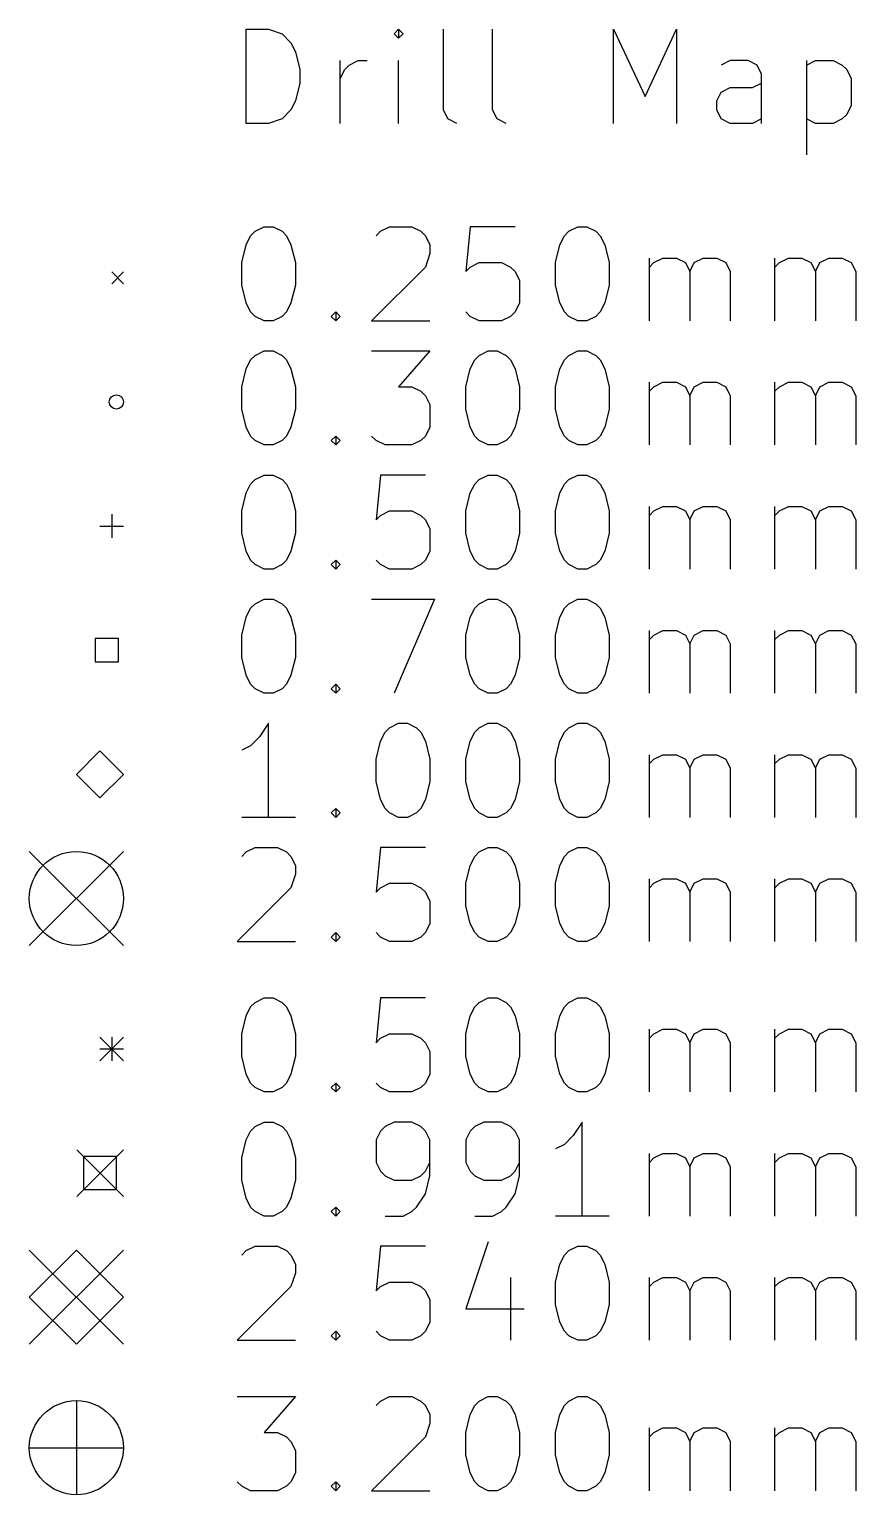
# Model space of a CAD drawing. Extents: x 101.4 to 193.5, y -168 to -75.
# Drawn here: x 101.45 to 119.01, y -167.33 to -136.16 of the extents above; entities that cross this region are included whole.
import ezdxf

# ---------------------------------------------------------------- set-up
doc = ezdxf.new("R2010")
doc.units = 0
doc.layers.add('BLACK', color=7, linetype='CONTINUOUS')

msp = doc.modelspace()

# ---------------------------------------------------------------- linework, layer by layer
at = {"layer": 'BLACK', "linetype": 'CONTINUOUS'}
for p, q in [((106.057768, -138.164838), (106.057768, -136.164838)), ((106.057768, -136.164838), (106.533958, -136.164838)), ((106.533958, -136.164838), (106.819673, -136.260076)), ((109.295863, -136.164838), (109.200625, -136.260076)), ((109.391101, -136.260076), (109.295863, -136.164838)), ((109.295863, -136.164838), (109.295863, -136.355314)), ((110.248244, -137.879123), (110.248244, -136.164838)), ((111.295863, -137.879123), (111.295863, -136.164838)), ((113.867292, -138.164838), (113.867292, -136.164838)), ((113.867292, -136.164838), (114.533959, -137.593409)), ((114.533959, -137.593409), (115.200625, -136.164838)), ((115.200625, -136.164838), (115.200625, -138.164838)), ((106.819673, -136.260076), (107.010149, -136.450552)), ((107.010149, -136.450552), (107.105387, -136.641028)), ((109.200625, -136.260076), (109.295863, -136.355314)), ((109.295863, -136.355314), (109.391101, -136.260076)), ((107.105387, -136.641028), (107.200625, -137.02198)), ((107.200625, -137.02198), (107.200625, -137.307695)), ((108.057768, -138.164838), (108.057768, -136.831504)), ((108.057768, -137.212457), (108.153006, -137.02198)), ((108.153006, -137.02198), (108.248244, -136.926742)), ((108.248244, -136.926742), (108.43872, -136.831504)), ((108.43872, -136.831504), (108.629197, -136.831504)), ((109.295863, -138.164838), (109.295863, -136.831504)), ((116.343482, -136.831504), (116.153006, -136.926742)), ((116.724435, -136.831504), (116.343482, -136.831504)), ((116.914911, -136.926742), (116.724435, -136.831504)), ((117.010149, -137.117219), (116.914911, -136.926742)), ((117.010149, -138.164838), (117.010149, -137.117219)), ((117.96253, -136.831504), (117.96253, -138.831504)), ((117.96253, -136.926742), (118.153006, -136.831504)), ((118.153006, -136.831504), (118.533959, -136.831504)), ((118.533959, -136.831504), (118.724435, -136.926742)), ((118.724435, -136.926742), (118.819673, -137.02198)), ((118.819673, -137.02198), (118.914911, -137.212457)), ((107.200625, -137.307695), (107.105387, -137.688647)), ((116.153006, -137.498171), (116.343482, -137.402933)), ((116.343482, -137.402933), (116.819673, -137.402933)), ((116.819673, -137.402933), (117.010149, -137.307695)), ((118.914911, -137.212457), (118.914911, -137.783885)), ((107.105387, -137.688647), (107.010149, -137.879123)), ((116.057768, -137.688647), (116.153006, -137.498171)), ((116.057768, -137.879123), (116.057768, -137.688647)), ((107.010149, -137.879123), (106.819673, -138.0696)), ((110.343482, -138.0696), (110.248244, -137.879123)), ((111.391101, -138.0696), (111.295863, -137.879123)), ((116.153006, -138.0696), (116.057768, -137.879123)), ((118.819673, -137.974361), (118.724435, -138.0696)), ((118.914911, -137.783885), (118.819673, -137.974361)), ((106.533958, -138.164838), (106.057768, -138.164838)), ((106.819673, -138.0696), (106.533958, -138.164838)), ((110.533958, -138.164838), (110.343482, -138.0696)), ((111.581577, -138.164838), (111.391101, -138.0696)), ((116.343482, -138.164838), (116.153006, -138.0696)), ((116.819673, -138.164838), (116.343482, -138.164838)), ((117.010149, -138.0696), (116.819673, -138.164838)), ((118.153006, -138.164838), (117.96253, -138.0696)), ((118.533959, -138.164838), (118.153006, -138.164838)), ((118.724435, -138.0696), (118.533959, -138.164838)), ((106.153006, -140.555314), (106.248244, -140.460076)), ((106.248244, -140.460076), (106.43872, -140.364838)), ((106.43872, -140.364838), (106.629197, -140.364838)), ((106.629197, -140.364838), (106.819673, -140.460076)), ((106.819673, -140.460076), (106.914911, -140.555314)), ((108.819673, -140.555314), (108.914911, -140.460076)), ((108.914911, -140.460076), (109.105387, -140.364838)), ((109.105387, -140.364838), (109.581578, -140.364838)), ((109.581578, -140.364838), (109.772054, -140.460076)), ((109.772054, -140.460076), (109.867292, -140.555314)), ((110.819673, -140.364838), (110.724435, -141.317219)), ((111.772054, -140.364838), (110.819673, -140.364838)), ((112.819673, -140.555314), (112.914911, -140.460076)), ((112.914911, -140.460076), (113.105387, -140.364838)), ((113.105387, -140.364838), (113.295864, -140.364838)), ((113.295864, -140.364838), (113.48634, -140.460076)), ((113.48634, -140.460076), (113.581578, -140.555314)), ((105.96253, -141.126742), (106.057768, -140.74579)), ((106.057768, -140.74579), (106.153006, -140.555314)), ((106.914911, -140.555314), (107.010149, -140.74579)), ((107.010149, -140.74579), (107.105387, -141.126742)), ((109.867292, -140.555314), (109.96253, -140.74579)), ((109.96253, -140.74579), (109.96253, -140.936266)), ((112.629197, -141.126742), (112.724435, -140.74579)), ((112.724435, -140.74579), (112.819673, -140.555314)), ((113.581578, -140.555314), (113.676816, -140.74579)), ((113.676816, -140.74579), (113.772054, -141.126742)), ((105.96253, -141.602933), (105.96253, -141.126742)), ((107.105387, -141.126742), (107.105387, -141.602933)), ((109.96253, -140.936266), (109.867292, -141.22198)), ((110.819673, -141.22198), (111.010149, -141.126742)), ((111.010149, -141.126742), (111.48634, -141.126742)), ((111.48634, -141.126742), (111.676816, -141.22198)), ((112.629197, -141.602933), (112.629197, -141.126742)), ((113.772054, -141.126742), (113.772054, -141.602933)), ((114.629197, -142.364838), (114.629197, -141.031504)), ((114.629197, -141.22198), (114.724435, -141.126742)), ((114.724435, -141.126742), (114.914911, -141.031504)), ((114.914911, -141.031504), (115.200626, -141.031504)), ((115.200626, -141.031504), (115.391102, -141.126742)), ((115.391102, -141.126742), (115.48634, -141.317219)), ((115.48634, -141.317219), (115.581578, -141.126742)), ((115.581578, -141.126742), (115.772054, -141.031504)), ((115.772054, -141.031504), (116.057768, -141.031504)), ((116.057768, -141.031504), (116.248245, -141.126742)), ((116.248245, -141.126742), (116.343483, -141.317219)), ((117.295864, -142.364838), (117.295864, -141.031504)), ((117.295864, -141.22198), (117.391102, -141.126742)), ((117.391102, -141.126742), (117.581578, -141.031504)), ((117.581578, -141.031504), (117.867293, -141.031504)), ((117.867293, -141.031504), (118.057769, -141.126742)), ((118.057769, -141.126742), (118.153007, -141.317219)), ((118.153007, -141.317219), (118.248245, -141.126742)), ((118.248245, -141.126742), (118.438721, -141.031504)), ((118.438721, -141.031504), (118.724435, -141.031504)), ((118.724435, -141.031504), (118.914912, -141.126742)), ((118.914912, -141.126742), (119.01015, -141.317219)), ((103.2, -141.325), (103.45, -141.575)), ((103.45, -141.325), (103.2, -141.575)), ((109.867292, -141.22198), (108.724435, -142.364838)), ((110.724435, -141.317219), (110.819673, -141.22198)), ((111.676816, -141.22198), (111.772054, -141.317219)), ((111.772054, -141.317219), (111.867292, -141.507695)), ((115.48634, -141.317219), (115.48634, -142.364838)), ((116.343483, -141.317219), (116.343483, -142.364838)), ((118.153007, -141.317219), (118.153007, -142.364838)), ((119.01015, -141.317219), (119.01015, -142.364838)), ((106.057768, -141.983885), (105.96253, -141.602933)), ((107.105387, -141.602933), (107.010149, -141.983885)), ((111.867292, -141.507695), (111.867292, -141.983885)), ((112.724435, -141.983885), (112.629197, -141.602933)), ((113.772054, -141.602933), (113.676816, -141.983885)), ((106.153006, -142.174361), (106.057768, -141.983885)), ((107.010149, -141.983885), (106.914911, -142.174361)), ((111.867292, -141.983885), (111.772054, -142.174361)), ((112.819673, -142.174361), (112.724435, -141.983885)), ((113.676816, -141.983885), (113.581578, -142.174361)), ((106.248244, -142.2696), (106.153006, -142.174361)), ((106.43872, -142.364838), (106.248244, -142.2696)), ((106.629197, -142.364838), (106.43872, -142.364838)), ((106.819673, -142.2696), (106.629197, -142.364838)), ((106.914911, -142.174361), (106.819673, -142.2696)), ((107.867292, -142.2696), (107.96253, -142.174361)), ((107.96253, -142.364838), (107.867292, -142.2696)), ((107.96253, -142.174361), (108.057768, -142.2696)), ((107.96253, -142.174361), (107.96253, -142.364838)), ((108.057768, -142.2696), (107.96253, -142.364838)), ((108.724435, -142.364838), (109.96253, -142.364838)), ((110.819673, -142.2696), (110.724435, -142.174361)), ((111.010149, -142.364838), (110.819673, -142.2696)), ((111.48634, -142.364838), (111.010149, -142.364838)), ((111.676816, -142.2696), (111.48634, -142.364838)), ((111.772054, -142.174361), (111.676816, -142.2696)), ((112.914911, -142.2696), (112.819673, -142.174361)), ((113.105387, -142.364838), (112.914911, -142.2696)), ((113.295864, -142.364838), (113.105387, -142.364838)), ((113.48634, -142.2696), (113.295864, -142.364838)), ((113.581578, -142.174361), (113.48634, -142.2696)), ((106.248244, -143.100076), (106.43872, -143.004838)), ((106.43872, -143.004838), (106.629197, -143.004838)), ((106.629197, -143.004838), (106.819673, -143.100076)), ((108.724435, -143.004838), (109.96253, -143.004838)), ((109.96253, -143.004838), (109.295863, -143.766742)), ((111.010149, -143.100076), (111.200625, -143.004838)), ((111.200625, -143.004838), (111.391102, -143.004838)), ((111.391102, -143.004838), (111.581578, -143.100076)), ((112.914911, -143.100076), (113.105387, -143.004838)), ((113.105387, -143.004838), (113.295864, -143.004838)), ((113.295864, -143.004838), (113.48634, -143.100076)), ((106.057768, -143.38579), (106.153006, -143.195314)), ((106.153006, -143.195314), (106.248244, -143.100076)), ((106.819673, -143.100076), (106.914911, -143.195314)), ((106.914911, -143.195314), (107.010149, -143.38579)), ((110.819673, -143.38579), (110.914911, -143.195314)), ((110.914911, -143.195314), (111.010149, -143.100076)), ((111.581578, -143.100076), (111.676816, -143.195314)), ((111.676816, -143.195314), (111.772054, -143.38579)), ((112.724435, -143.38579), (112.819673, -143.195314)), ((112.819673, -143.195314), (112.914911, -143.100076)), ((113.48634, -143.100076), (113.581578, -143.195314)), ((113.581578, -143.195314), (113.676816, -143.38579)), ((105.96253, -143.766742), (106.057768, -143.38579)), ((107.010149, -143.38579), (107.105387, -143.766742)), ((110.724435, -143.766742), (110.819673, -143.38579)), ((111.772054, -143.38579), (111.867292, -143.766742)), ((112.629197, -143.766742), (112.724435, -143.38579)), ((113.676816, -143.38579), (113.772054, -143.766742)), ((105.96253, -144.242933), (105.96253, -143.766742)), ((107.105387, -143.766742), (107.105387, -144.242933)), ((109.295863, -143.766742), (109.581578, -143.766742)), ((109.581578, -143.766742), (109.772054, -143.86198)), ((109.772054, -143.86198), (109.867292, -143.957219)), ((109.867292, -143.957219), (109.96253, -144.147695)), ((110.724435, -144.242933), (110.724435, -143.766742)), ((111.867292, -143.766742), (111.867292, -144.242933)), ((112.629197, -144.242933), (112.629197, -143.766742)), ((113.772054, -143.766742), (113.772054, -144.242933)), ((114.629197, -145.004838), (114.629197, -143.671504)), ((114.629197, -143.86198), (114.724435, -143.766742)), ((114.724435, -143.766742), (114.914911, -143.671504)), ((114.914911, -143.671504), (115.200626, -143.671504)), ((115.200626, -143.671504), (115.391102, -143.766742)), ((115.391102, -143.766742), (115.48634, -143.957219)), ((115.48634, -143.957219), (115.581578, -143.766742)), ((115.48634, -143.957219), (115.48634, -145.004838)), ((115.581578, -143.766742), (115.772054, -143.671504)), ((115.772054, -143.671504), (116.057768, -143.671504)), ((116.057768, -143.671504), (116.248245, -143.766742)), ((116.248245, -143.766742), (116.343483, -143.957219)), ((116.343483, -143.957219), (116.343483, -145.004838)), ((117.295864, -145.004838), (117.295864, -143.671504)), ((117.295864, -143.86198), (117.391102, -143.766742)), ((117.391102, -143.766742), (117.581578, -143.671504)), ((117.581578, -143.671504), (117.867293, -143.671504)), ((117.867293, -143.671504), (118.057769, -143.766742)), ((118.057769, -143.766742), (118.153007, -143.957219)), ((118.153007, -143.957219), (118.248245, -143.766742)), ((118.153007, -143.957219), (118.153007, -145.004838)), ((118.248245, -143.766742), (118.438721, -143.671504)), ((118.438721, -143.671504), (118.724435, -143.671504)), ((118.724435, -143.671504), (118.914912, -143.766742)), ((118.914912, -143.766742), (119.01015, -143.957219)), ((119.01015, -143.957219), (119.01015, -145.004838)), ((106.057768, -144.623885), (105.96253, -144.242933)), ((107.105387, -144.242933), (107.010149, -144.623885)), ((109.96253, -144.147695), (109.96253, -144.623885)), ((110.819673, -144.623885), (110.724435, -144.242933)), ((111.867292, -144.242933), (111.772054, -144.623885)), ((112.724435, -144.623885), (112.629197, -144.242933)), ((113.772054, -144.242933), (113.676816, -144.623885)), ((106.153006, -144.814361), (106.057768, -144.623885)), ((106.248244, -144.9096), (106.153006, -144.814361)), ((106.43872, -145.004838), (106.248244, -144.9096)), ((106.819673, -144.9096), (106.629197, -145.004838)), ((106.914911, -144.814361), (106.819673, -144.9096)), ((107.010149, -144.623885), (106.914911, -144.814361)), ((107.867292, -144.9096), (107.96253, -144.814361)), ((107.96253, -145.004838), (107.867292, -144.9096)), ((107.96253, -144.814361), (108.057768, -144.9096)), ((107.96253, -144.814361), (107.96253, -145.004838)), ((108.057768, -144.9096), (107.96253, -145.004838)), ((108.819673, -144.9096), (108.724435, -144.814361)), ((109.010149, -145.004838), (108.819673, -144.9096)), ((109.772054, -144.9096), (109.581578, -145.004838)), ((109.867292, -144.814361), (109.772054, -144.9096)), ((109.96253, -144.623885), (109.867292, -144.814361)), ((110.914911, -144.814361), (110.819673, -144.623885)), ((111.010149, -144.9096), (110.914911, -144.814361)), ((111.200625, -145.004838), (111.010149, -144.9096)), ((111.581578, -144.9096), (111.391102, -145.004838)), ((111.676816, -144.814361), (111.581578, -144.9096)), ((111.772054, -144.623885), (111.676816, -144.814361)), ((112.819673, -144.814361), (112.724435, -144.623885)), ((112.914911, -144.9096), (112.819673, -144.814361)), ((113.105387, -145.004838), (112.914911, -144.9096)), ((113.48634, -144.9096), (113.295864, -145.004838)), ((113.581578, -144.814361), (113.48634, -144.9096)), ((113.676816, -144.623885), (113.581578, -144.814361)), ((106.629197, -145.004838), (106.43872, -145.004838)), ((109.581578, -145.004838), (109.010149, -145.004838)), ((111.391102, -145.004838), (111.200625, -145.004838)), ((113.295864, -145.004838), (113.105387, -145.004838)), ((106.057768, -146.02579), (106.153006, -145.835314)), ((106.153006, -145.835314), (106.248244, -145.740076)), ((106.248244, -145.740076), (106.43872, -145.644838)), ((106.43872, -145.644838), (106.629197, -145.644838)), ((106.629197, -145.644838), (106.819673, -145.740076)), ((106.819673, -145.740076), (106.914911, -145.835314)), ((106.914911, -145.835314), (107.010149, -146.02579)), ((108.914911, -145.644838), (108.819673, -146.597219)), ((109.867292, -145.644838), (108.914911, -145.644838)), ((110.819673, -146.02579), (110.914911, -145.835314)), ((110.914911, -145.835314), (111.010149, -145.740076)), ((111.010149, -145.740076), (111.200625, -145.644838)), ((111.200625, -145.644838), (111.391102, -145.644838)), ((111.391102, -145.644838), (111.581578, -145.740076)), ((111.581578, -145.740076), (111.676816, -145.835314)), ((111.676816, -145.835314), (111.772054, -146.02579)), ((112.724435, -146.02579), (112.819673, -145.835314)), ((112.819673, -145.835314), (112.914911, -145.740076)), ((112.914911, -145.740076), (113.105387, -145.644838)), ((113.105387, -145.644838), (113.295864, -145.644838)), ((113.295864, -145.644838), (113.48634, -145.740076)), ((113.48634, -145.740076), (113.581578, -145.835314)), ((113.581578, -145.835314), (113.676816, -146.02579)), ((105.96253, -146.406742), (106.057768, -146.02579)), ((107.010149, -146.02579), (107.105387, -146.406742)), ((110.724435, -146.406742), (110.819673, -146.02579)), ((111.772054, -146.02579), (111.867292, -146.406742)), ((112.629197, -146.406742), (112.724435, -146.02579)), ((113.676816, -146.02579), (113.772054, -146.406742)), ((105.96253, -146.882933), (105.96253, -146.406742)), ((107.105387, -146.406742), (107.105387, -146.882933)), ((108.914911, -146.50198), (109.105387, -146.406742)), ((109.105387, -146.406742), (109.581578, -146.406742)), ((109.581578, -146.406742), (109.772054, -146.50198)), ((110.724435, -146.882933), (110.724435, -146.406742)), ((111.867292, -146.406742), (111.867292, -146.882933)), ((112.629197, -146.882933), (112.629197, -146.406742)), ((113.772054, -146.406742), (113.772054, -146.882933)), ((114.629197, -147.644838), (114.629197, -146.311504)), ((114.629197, -146.50198), (114.724435, -146.406742)), ((114.724435, -146.406742), (114.914911, -146.311504)), ((114.914911, -146.311504), (115.200626, -146.311504)), ((115.200626, -146.311504), (115.391102, -146.406742)), ((115.391102, -146.406742), (115.48634, -146.597219)), ((115.48634, -146.597219), (115.581578, -146.406742)), ((115.581578, -146.406742), (115.772054, -146.311504)), ((115.772054, -146.311504), (116.057768, -146.311504)), ((116.057768, -146.311504), (116.248245, -146.406742)), ((116.248245, -146.406742), (116.343483, -146.597219)), ((117.295864, -147.644838), (117.295864, -146.311504)), ((117.295864, -146.50198), (117.391102, -146.406742)), ((117.391102, -146.406742), (117.581578, -146.311504)), ((117.581578, -146.311504), (117.867293, -146.311504)), ((117.867293, -146.311504), (118.057769, -146.406742)), ((118.057769, -146.406742), (118.153007, -146.597219)), ((118.153007, -146.597219), (118.248245, -146.406742)), ((118.248245, -146.406742), (118.438721, -146.311504)), ((118.438721, -146.311504), (118.724435, -146.311504)), ((118.724435, -146.311504), (118.914912, -146.406742)), ((118.914912, -146.406742), (119.01015, -146.597219)), ((102.95, -146.73), (103.45, -146.73)), ((103.2, -146.48), (103.2, -146.98)), ((108.819673, -146.597219), (108.914911, -146.50198)), ((109.772054, -146.50198), (109.867292, -146.597219)), ((109.867292, -146.597219), (109.96253, -146.787695)), ((109.96253, -146.787695), (109.96253, -147.263885)), ((115.48634, -146.597219), (115.48634, -147.644838)), ((116.343483, -146.597219), (116.343483, -147.644838)), ((118.153007, -146.597219), (118.153007, -147.644838)), ((119.01015, -146.597219), (119.01015, -147.644838)), ((106.057768, -147.263885), (105.96253, -146.882933)), ((107.105387, -146.882933), (107.010149, -147.263885)), ((110.819673, -147.263885), (110.724435, -146.882933)), ((111.867292, -146.882933), (111.772054, -147.263885)), ((112.724435, -147.263885), (112.629197, -146.882933)), ((113.772054, -146.882933), (113.676816, -147.263885)), ((106.153006, -147.454361), (106.057768, -147.263885)), ((107.010149, -147.263885), (106.914911, -147.454361)), ((109.96253, -147.263885), (109.867292, -147.454361)), ((110.914911, -147.454361), (110.819673, -147.263885)), ((111.772054, -147.263885), (111.676816, -147.454361)), ((112.819673, -147.454361), (112.724435, -147.263885)), ((113.676816, -147.263885), (113.581578, -147.454361)), ((106.248244, -147.5496), (106.153006, -147.454361)), ((106.43872, -147.644838), (106.248244, -147.5496)), ((106.629197, -147.644838), (106.43872, -147.644838)), ((106.819673, -147.5496), (106.629197, -147.644838)), ((106.914911, -147.454361), (106.819673, -147.5496)), ((107.867292, -147.5496), (107.96253, -147.454361)), ((107.96253, -147.644838), (107.867292, -147.5496)), ((107.96253, -147.454361), (108.057768, -147.5496)), ((107.96253, -147.454361), (107.96253, -147.644838)), ((108.057768, -147.5496), (107.96253, -147.644838)), ((108.914911, -147.5496), (108.819673, -147.454361)), ((109.105387, -147.644838), (108.914911, -147.5496)), ((109.581578, -147.644838), (109.105387, -147.644838)), ((109.772054, -147.5496), (109.581578, -147.644838)), ((109.867292, -147.454361), (109.772054, -147.5496)), ((111.010149, -147.5496), (110.914911, -147.454361)), ((111.200625, -147.644838), (111.010149, -147.5496)), ((111.391102, -147.644838), (111.200625, -147.644838)), ((111.581578, -147.5496), (111.391102, -147.644838)), ((111.676816, -147.454361), (111.581578, -147.5496)), ((112.914911, -147.5496), (112.819673, -147.454361)), ((113.105387, -147.644838), (112.914911, -147.5496)), ((113.295864, -147.644838), (113.105387, -147.644838)), ((113.48634, -147.5496), (113.295864, -147.644838)), ((113.581578, -147.454361), (113.48634, -147.5496)), ((106.248244, -148.380076), (106.43872, -148.284838)), ((106.43872, -148.284838), (106.629197, -148.284838)), ((106.629197, -148.284838), (106.819673, -148.380076)), ((108.724435, -148.284838), (110.057768, -148.284838)), ((110.057768, -148.284838), (109.200625, -150.284838)), ((111.010149, -148.380076), (111.200625, -148.284838)), ((111.200625, -148.284838), (111.391102, -148.284838)), ((111.391102, -148.284838), (111.581578, -148.380076)), ((112.914911, -148.380076), (113.105387, -148.284838)), ((113.105387, -148.284838), (113.295864, -148.284838)), ((113.295864, -148.284838), (113.48634, -148.380076)), ((106.057768, -148.66579), (106.153006, -148.475314)), ((106.153006, -148.475314), (106.248244, -148.380076)), ((106.819673, -148.380076), (106.914911, -148.475314)), ((106.914911, -148.475314), (107.010149, -148.66579)), ((110.819673, -148.66579), (110.914911, -148.475314)), ((110.914911, -148.475314), (111.010149, -148.380076)), ((111.581578, -148.380076), (111.676816, -148.475314)), ((111.676816, -148.475314), (111.772054, -148.66579)), ((112.724435, -148.66579), (112.819673, -148.475314)), ((112.819673, -148.475314), (112.914911, -148.380076)), ((113.48634, -148.380076), (113.581578, -148.475314)), ((113.581578, -148.475314), (113.676816, -148.66579)), ((105.96253, -149.046742), (106.057768, -148.66579)), ((107.010149, -148.66579), (107.105387, -149.046742)), ((110.724435, -149.046742), (110.819673, -148.66579)), ((111.772054, -148.66579), (111.867292, -149.046742)), ((112.629197, -149.046742), (112.724435, -148.66579)), ((113.676816, -148.66579), (113.772054, -149.046742)), ((114.629197, -150.284838), (114.629197, -148.951504)), ((114.724435, -149.046742), (114.914911, -148.951504)), ((114.914911, -148.951504), (115.200626, -148.951504)), ((115.200626, -148.951504), (115.391102, -149.046742)), ((115.581578, -149.046742), (115.772054, -148.951504)), ((115.772054, -148.951504), (116.057768, -148.951504)), ((116.057768, -148.951504), (116.248245, -149.046742)), ((117.295864, -150.284838), (117.295864, -148.951504)), ((117.391102, -149.046742), (117.581578, -148.951504)), ((117.581578, -148.951504), (117.867293, -148.951504)), ((117.867293, -148.951504), (118.057769, -149.046742)), ((118.248245, -149.046742), (118.438721, -148.951504)), ((118.438721, -148.951504), (118.724435, -148.951504)), ((118.724435, -148.951504), (118.914912, -149.046742)), ((103.34749, -149.12251), (102.85251, -149.12251)), ((102.85251, -149.12251), (102.85251, -149.61749)), ((103.34749, -149.61749), (103.34749, -149.12251)), ((105.96253, -149.522933), (105.96253, -149.046742)), ((107.105387, -149.046742), (107.105387, -149.522933)), ((110.724435, -149.522933), (110.724435, -149.046742)), ((111.867292, -149.046742), (111.867292, -149.522933)), ((112.629197, -149.522933), (112.629197, -149.046742)), ((113.772054, -149.046742), (113.772054, -149.522933)), ((114.629197, -149.14198), (114.724435, -149.046742)), ((115.391102, -149.046742), (115.48634, -149.237219)), ((115.48634, -149.237219), (115.581578, -149.046742)), ((115.48634, -149.237219), (115.48634, -150.284838)), ((116.248245, -149.046742), (116.343483, -149.237219)), ((116.343483, -149.237219), (116.343483, -150.284838)), ((117.295864, -149.14198), (117.391102, -149.046742)), ((118.057769, -149.046742), (118.153007, -149.237219)), ((118.153007, -149.237219), (118.248245, -149.046742)), ((118.153007, -149.237219), (118.153007, -150.284838)), ((118.914912, -149.046742), (119.01015, -149.237219)), ((119.01015, -149.237219), (119.01015, -150.284838)), ((106.057768, -149.903885), (105.96253, -149.522933)), ((107.105387, -149.522933), (107.010149, -149.903885)), ((110.819673, -149.903885), (110.724435, -149.522933)), ((111.867292, -149.522933), (111.772054, -149.903885)), ((112.724435, -149.903885), (112.629197, -149.522933)), ((113.772054, -149.522933), (113.676816, -149.903885)), ((102.85251, -149.61749), (103.34749, -149.61749)), ((106.153006, -150.094361), (106.057768, -149.903885)), ((107.010149, -149.903885), (106.914911, -150.094361)), ((110.914911, -150.094361), (110.819673, -149.903885)), ((111.772054, -149.903885), (111.676816, -150.094361)), ((112.819673, -150.094361), (112.724435, -149.903885)), ((113.676816, -149.903885), (113.581578, -150.094361)), ((106.248244, -150.1896), (106.153006, -150.094361)), ((106.43872, -150.284838), (106.248244, -150.1896)), ((106.819673, -150.1896), (106.629197, -150.284838)), ((106.914911, -150.094361), (106.819673, -150.1896)), ((107.867292, -150.1896), (107.96253, -150.094361)), ((107.96253, -150.284838), (107.867292, -150.1896)), ((107.96253, -150.094361), (108.057768, -150.1896)), ((107.96253, -150.094361), (107.96253, -150.284838)), ((108.057768, -150.1896), (107.96253, -150.284838)), ((111.010149, -150.1896), (110.914911, -150.094361)), ((111.200625, -150.284838), (111.010149, -150.1896)), ((111.581578, -150.1896), (111.391102, -150.284838)), ((111.676816, -150.094361), (111.581578, -150.1896)), ((112.914911, -150.1896), (112.819673, -150.094361)), ((113.105387, -150.284838), (112.914911, -150.1896)), ((113.48634, -150.1896), (113.295864, -150.284838)), ((113.581578, -150.094361), (113.48634, -150.1896)), ((106.629197, -150.284838), (106.43872, -150.284838)), ((111.391102, -150.284838), (111.200625, -150.284838)), ((113.295864, -150.284838), (113.105387, -150.284838)), ((106.533958, -150.924838), (106.343482, -151.210552)), ((106.533958, -152.924838), (106.533958, -150.924838)), ((108.914911, -151.30579), (109.010149, -151.115314)), ((109.010149, -151.115314), (109.105387, -151.020076)), ((109.105387, -151.020076), (109.295863, -150.924838)), ((109.295863, -150.924838), (109.48634, -150.924838)), ((109.48634, -150.924838), (109.676816, -151.020076)), ((109.676816, -151.020076), (109.772054, -151.115314)), ((109.772054, -151.115314), (109.867292, -151.30579)), ((110.819673, -151.30579), (110.914911, -151.115314)), ((110.914911, -151.115314), (111.010149, -151.020076)), ((111.010149, -151.020076), (111.200625, -150.924838)), ((111.200625, -150.924838), (111.391102, -150.924838)), ((111.391102, -150.924838), (111.581578, -151.020076)), ((111.581578, -151.020076), (111.676816, -151.115314)), ((111.676816, -151.115314), (111.772054, -151.30579)), ((112.724435, -151.30579), (112.819673, -151.115314)), ((112.819673, -151.115314), (112.914911, -151.020076)), ((112.914911, -151.020076), (113.105387, -150.924838)), ((113.105387, -150.924838), (113.295864, -150.924838)), ((113.295864, -150.924838), (113.48634, -151.020076)), ((113.48634, -151.020076), (113.581578, -151.115314)), ((113.581578, -151.115314), (113.676816, -151.30579)), ((106.153006, -151.401028), (105.96253, -151.496266)), ((106.343482, -151.210552), (106.153006, -151.401028)), ((108.819673, -151.686742), (108.914911, -151.30579)), ((109.867292, -151.30579), (109.96253, -151.686742)), ((110.724435, -151.686742), (110.819673, -151.30579)), ((111.772054, -151.30579), (111.867292, -151.686742)), ((112.629197, -151.686742), (112.724435, -151.30579)), ((113.676816, -151.30579), (113.772054, -151.686742)), ((102.95, -151.51), (102.45, -152.01)), ((103.45, -152.01), (102.95, -151.51)), ((108.819673, -152.162933), (108.819673, -151.686742)), ((109.96253, -151.686742), (109.96253, -152.162933)), ((110.724435, -152.162933), (110.724435, -151.686742)), ((111.867292, -151.686742), (111.867292, -152.162933)), ((112.629197, -152.162933), (112.629197, -151.686742)), ((113.772054, -151.686742), (113.772054, -152.162933)), ((114.629197, -152.924838), (114.629197, -151.591504)), ((114.629197, -151.78198), (114.724435, -151.686742)), ((114.724435, -151.686742), (114.914911, -151.591504)), ((114.914911, -151.591504), (115.200626, -151.591504)), ((115.200626, -151.591504), (115.391102, -151.686742)), ((115.391102, -151.686742), (115.48634, -151.877219)), ((115.48634, -151.877219), (115.581578, -151.686742)), ((115.581578, -151.686742), (115.772054, -151.591504)), ((115.772054, -151.591504), (116.057768, -151.591504)), ((116.057768, -151.591504), (116.248245, -151.686742)), ((116.248245, -151.686742), (116.343483, -151.877219)), ((117.295864, -152.924838), (117.295864, -151.591504)), ((117.295864, -151.78198), (117.391102, -151.686742)), ((117.391102, -151.686742), (117.581578, -151.591504)), ((117.581578, -151.591504), (117.867293, -151.591504)), ((117.867293, -151.591504), (118.057769, -151.686742)), ((118.057769, -151.686742), (118.153007, -151.877219)), ((118.153007, -151.877219), (118.248245, -151.686742)), ((118.248245, -151.686742), (118.438721, -151.591504)), ((118.438721, -151.591504), (118.724435, -151.591504)), ((118.724435, -151.591504), (118.914912, -151.686742)), ((118.914912, -151.686742), (119.01015, -151.877219)), ((102.45, -152.01), (102.95, -152.51)), ((102.95, -152.51), (103.45, -152.01)), ((115.48634, -151.877219), (115.48634, -152.924838)), ((116.343483, -151.877219), (116.343483, -152.924838)), ((118.153007, -151.877219), (118.153007, -152.924838)), ((119.01015, -151.877219), (119.01015, -152.924838)), ((108.914911, -152.543885), (108.819673, -152.162933)), ((109.96253, -152.162933), (109.867292, -152.543885)), ((110.819673, -152.543885), (110.724435, -152.162933)), ((111.867292, -152.162933), (111.772054, -152.543885)), ((112.724435, -152.543885), (112.629197, -152.162933)), ((113.772054, -152.162933), (113.676816, -152.543885)), ((109.010149, -152.734361), (108.914911, -152.543885)), ((109.867292, -152.543885), (109.772054, -152.734361)), ((110.914911, -152.734361), (110.819673, -152.543885)), ((111.772054, -152.543885), (111.676816, -152.734361)), ((112.819673, -152.734361), (112.724435, -152.543885)), ((113.676816, -152.543885), (113.581578, -152.734361)), ((107.105387, -152.924838), (105.96253, -152.924838)), ((107.867292, -152.8296), (107.96253, -152.734361)), ((107.96253, -152.924838), (107.867292, -152.8296)), ((107.96253, -152.734361), (108.057768, -152.8296)), ((107.96253, -152.734361), (107.96253, -152.924838)), ((108.057768, -152.8296), (107.96253, -152.924838)), ((109.105387, -152.8296), (109.010149, -152.734361)), ((109.295863, -152.924838), (109.105387, -152.8296)), ((109.48634, -152.924838), (109.295863, -152.924838)), ((109.676816, -152.8296), (109.48634, -152.924838)), ((109.772054, -152.734361), (109.676816, -152.8296)), ((111.010149, -152.8296), (110.914911, -152.734361)), ((111.200625, -152.924838), (111.010149, -152.8296)), ((111.391102, -152.924838), (111.200625, -152.924838)), ((111.581578, -152.8296), (111.391102, -152.924838)), ((111.676816, -152.734361), (111.581578, -152.8296)), ((112.914911, -152.8296), (112.819673, -152.734361)), ((113.105387, -152.924838), (112.914911, -152.8296)), ((113.295864, -152.924838), (113.105387, -152.924838)), ((113.48634, -152.8296), (113.295864, -152.924838)), ((113.581578, -152.734361), (113.48634, -152.8296)), ((106.057768, -153.660076), (106.248244, -153.564838)), ((106.248244, -153.564838), (106.724435, -153.564838)), ((106.724435, -153.564838), (106.914911, -153.660076)), ((108.914911, -153.564838), (108.819673, -154.517219)), ((109.867292, -153.564838), (108.914911, -153.564838)), ((111.010149, -153.660076), (111.200625, -153.564838)), ((111.200625, -153.564838), (111.391102, -153.564838)), ((111.391102, -153.564838), (111.581578, -153.660076)), ((112.914911, -153.660076), (113.105387, -153.564838)), ((113.105387, -153.564838), (113.295864, -153.564838)), ((113.295864, -153.564838), (113.48634, -153.660076)), ((101.45, -153.65), (103.45, -155.65)), ((103.45, -153.65), (101.45, -155.65)), ((105.96253, -153.755314), (106.057768, -153.660076)), ((106.914911, -153.660076), (107.010149, -153.755314)), ((107.010149, -153.755314), (107.105387, -153.94579)), ((107.105387, -153.94579), (107.105387, -154.136266)), ((110.724435, -154.326742), (110.819673, -153.94579)), ((110.819673, -153.94579), (110.914911, -153.755314)), ((110.914911, -153.755314), (111.010149, -153.660076)), ((111.581578, -153.660076), (111.676816, -153.755314)), ((111.676816, -153.755314), (111.772054, -153.94579)), ((111.772054, -153.94579), (111.867292, -154.326742)), ((112.629197, -154.326742), (112.724435, -153.94579)), ((112.724435, -153.94579), (112.819673, -153.755314)), ((112.819673, -153.755314), (112.914911, -153.660076)), ((113.48634, -153.660076), (113.581578, -153.755314)), ((113.581578, -153.755314), (113.676816, -153.94579)), ((113.676816, -153.94579), (113.772054, -154.326742)), ((107.105387, -154.136266), (107.010149, -154.42198)), ((114.629197, -155.564838), (114.629197, -154.231504)), ((114.724435, -154.326742), (114.914911, -154.231504)), ((114.914911, -154.231504), (115.200626, -154.231504)), ((115.200626, -154.231504), (115.391102, -154.326742)), ((115.581578, -154.326742), (115.772054, -154.231504)), ((115.772054, -154.231504), (116.057768, -154.231504)), ((116.057768, -154.231504), (116.248245, -154.326742)), ((117.295864, -155.564838), (117.295864, -154.231504)), ((117.391102, -154.326742), (117.581578, -154.231504)), ((117.581578, -154.231504), (117.867293, -154.231504)), ((117.867293, -154.231504), (118.057769, -154.326742)), ((118.248245, -154.326742), (118.438721, -154.231504)), ((118.438721, -154.231504), (118.724435, -154.231504)), ((118.724435, -154.231504), (118.914912, -154.326742)), ((107.010149, -154.42198), (105.867292, -155.564838)), ((108.819673, -154.517219), (108.914911, -154.42198)), ((108.914911, -154.42198), (109.105387, -154.326742)), ((109.105387, -154.326742), (109.581578, -154.326742)), ((109.581578, -154.326742), (109.772054, -154.42198)), ((109.772054, -154.42198), (109.867292, -154.517219)), ((109.867292, -154.517219), (109.96253, -154.707695)), ((110.724435, -154.802933), (110.724435, -154.326742)), ((111.867292, -154.326742), (111.867292, -154.802933)), ((112.629197, -154.802933), (112.629197, -154.326742)), ((113.772054, -154.326742), (113.772054, -154.802933)), ((114.629197, -154.42198), (114.724435, -154.326742)), ((115.391102, -154.326742), (115.48634, -154.517219)), ((115.48634, -154.517219), (115.581578, -154.326742)), ((115.48634, -154.517219), (115.48634, -155.564838)), ((116.248245, -154.326742), (116.343483, -154.517219)), ((116.343483, -154.517219), (116.343483, -155.564838)), ((117.295864, -154.42198), (117.391102, -154.326742)), ((118.057769, -154.326742), (118.153007, -154.517219)), ((118.153007, -154.517219), (118.248245, -154.326742)), ((118.153007, -154.517219), (118.153007, -155.564838)), ((118.914912, -154.326742), (119.01015, -154.517219)), ((119.01015, -154.517219), (119.01015, -155.564838)), ((109.96253, -154.707695), (109.96253, -155.183885)), ((110.819673, -155.183885), (110.724435, -154.802933)), ((111.867292, -154.802933), (111.772054, -155.183885)), ((112.724435, -155.183885), (112.629197, -154.802933)), ((113.772054, -154.802933), (113.676816, -155.183885)), ((109.96253, -155.183885), (109.867292, -155.374361)), ((110.914911, -155.374361), (110.819673, -155.183885)), ((111.772054, -155.183885), (111.676816, -155.374361)), ((112.819673, -155.374361), (112.724435, -155.183885)), ((113.676816, -155.183885), (113.581578, -155.374361)), ((107.867292, -155.4696), (107.96253, -155.374361)), ((107.96253, -155.564838), (107.867292, -155.4696)), ((107.96253, -155.374361), (108.057768, -155.4696)), ((107.96253, -155.374361), (107.96253, -155.564838)), ((108.057768, -155.4696), (107.96253, -155.564838)), ((108.914911, -155.4696), (108.819673, -155.374361)), ((109.105387, -155.564838), (108.914911, -155.4696)), ((109.772054, -155.4696), (109.581578, -155.564838)), ((109.867292, -155.374361), (109.772054, -155.4696)), ((111.010149, -155.4696), (110.914911, -155.374361)), ((111.200625, -155.564838), (111.010149, -155.4696)), ((111.581578, -155.4696), (111.391102, -155.564838)), ((111.676816, -155.374361), (111.581578, -155.4696)), ((112.914911, -155.4696), (112.819673, -155.374361)), ((113.105387, -155.564838), (112.914911, -155.4696)), ((113.48634, -155.4696), (113.295864, -155.564838)), ((113.581578, -155.374361), (113.48634, -155.4696)), ((105.867292, -155.564838), (107.105387, -155.564838)), ((109.581578, -155.564838), (109.105387, -155.564838)), ((111.391102, -155.564838), (111.200625, -155.564838)), ((113.295864, -155.564838), (113.105387, -155.564838)), ((106.057768, -157.14579), (106.153006, -156.955314)), ((106.153006, -156.955314), (106.248244, -156.860076)), ((106.248244, -156.860076), (106.43872, -156.764838)), ((106.43872, -156.764838), (106.629197, -156.764838)), ((106.629197, -156.764838), (106.819673, -156.860076)), ((106.819673, -156.860076), (106.914911, -156.955314)), ((106.914911, -156.955314), (107.010149, -157.14579)), ((108.914911, -156.764838), (108.819673, -157.717219)), ((109.867292, -156.764838), (108.914911, -156.764838)), ((110.819673, -157.14579), (110.914911, -156.955314)), ((110.914911, -156.955314), (111.010149, -156.860076)), ((111.010149, -156.860076), (111.200625, -156.764838)), ((111.200625, -156.764838), (111.391102, -156.764838)), ((111.391102, -156.764838), (111.581578, -156.860076)), ((111.581578, -156.860076), (111.676816, -156.955314)), ((111.676816, -156.955314), (111.772054, -157.14579)), ((112.724435, -157.14579), (112.819673, -156.955314)), ((112.819673, -156.955314), (112.914911, -156.860076)), ((112.914911, -156.860076), (113.105387, -156.764838)), ((113.105387, -156.764838), (113.295864, -156.764838)), ((113.295864, -156.764838), (113.48634, -156.860076)), ((113.48634, -156.860076), (113.581578, -156.955314)), ((113.581578, -156.955314), (113.676816, -157.14579)), ((105.96253, -157.526742), (106.057768, -157.14579)), ((107.010149, -157.14579), (107.105387, -157.526742)), ((110.724435, -157.526742), (110.819673, -157.14579)), ((111.772054, -157.14579), (111.867292, -157.526742)), ((112.629197, -157.526742), (112.724435, -157.14579)), ((113.676816, -157.14579), (113.772054, -157.526742)), ((102.95, -157.6), (103.45, -158.1)), ((103.45, -157.6), (102.95, -158.1)), ((103.2, -157.6), (103.2, -158.1)), ((105.96253, -158.002933), (105.96253, -157.526742)), ((107.105387, -157.526742), (107.105387, -158.002933)), ((108.819673, -157.717219), (108.914911, -157.62198)), ((108.914911, -157.62198), (109.105387, -157.526742)), ((109.105387, -157.526742), (109.581578, -157.526742)), ((109.581578, -157.526742), (109.772054, -157.62198)), ((109.772054, -157.62198), (109.867292, -157.717219)), ((110.724435, -158.002933), (110.724435, -157.526742)), ((111.867292, -157.526742), (111.867292, -158.002933)), ((112.629197, -158.002933), (112.629197, -157.526742)), ((113.772054, -157.526742), (113.772054, -158.002933)), ((114.629197, -158.764838), (114.629197, -157.431504)), ((114.629197, -157.62198), (114.724435, -157.526742)), ((114.724435, -157.526742), (114.914911, -157.431504)), ((114.914911, -157.431504), (115.200626, -157.431504)), ((115.200626, -157.431504), (115.391102, -157.526742)), ((115.391102, -157.526742), (115.48634, -157.717219)), ((115.48634, -157.717219), (115.581578, -157.526742)), ((115.581578, -157.526742), (115.772054, -157.431504)), ((115.772054, -157.431504), (116.057768, -157.431504)), ((116.057768, -157.431504), (116.248245, -157.526742)), ((116.248245, -157.526742), (116.343483, -157.717219)), ((117.295864, -158.764838), (117.295864, -157.431504)), ((117.295864, -157.62198), (117.391102, -157.526742)), ((117.391102, -157.526742), (117.581578, -157.431504)), ((117.581578, -157.431504), (117.867293, -157.431504)), ((117.867293, -157.431504), (118.057769, -157.526742)), ((118.057769, -157.526742), (118.153007, -157.717219)), ((118.153007, -157.717219), (118.248245, -157.526742)), ((118.248245, -157.526742), (118.438721, -157.431504)), ((118.438721, -157.431504), (118.724435, -157.431504)), ((118.724435, -157.431504), (118.914912, -157.526742)), ((118.914912, -157.526742), (119.01015, -157.717219)), ((102.95, -157.85), (103.45, -157.85)), ((106.057768, -158.383885), (105.96253, -158.002933)), ((107.105387, -158.002933), (107.010149, -158.383885)), ((109.867292, -157.717219), (109.96253, -157.907695)), ((109.96253, -157.907695), (109.96253, -158.383885)), ((110.819673, -158.383885), (110.724435, -158.002933)), ((111.867292, -158.002933), (111.772054, -158.383885)), ((112.724435, -158.383885), (112.629197, -158.002933)), ((113.772054, -158.002933), (113.676816, -158.383885)), ((115.48634, -157.717219), (115.48634, -158.764838)), ((116.343483, -157.717219), (116.343483, -158.764838)), ((118.153007, -157.717219), (118.153007, -158.764838)), ((119.01015, -157.717219), (119.01015, -158.764838)), ((106.153006, -158.574361), (106.057768, -158.383885)), ((106.248244, -158.6696), (106.153006, -158.574361)), ((106.914911, -158.574361), (106.819673, -158.6696)), ((107.010149, -158.383885), (106.914911, -158.574361)), ((107.867292, -158.6696), (107.96253, -158.574361)), ((107.96253, -158.574361), (108.057768, -158.6696)), ((107.96253, -158.574361), (107.96253, -158.764838)), ((108.914911, -158.6696), (108.819673, -158.574361)), ((109.867292, -158.574361), (109.772054, -158.6696)), ((109.96253, -158.383885), (109.867292, -158.574361)), ((110.914911, -158.574361), (110.819673, -158.383885)), ((111.010149, -158.6696), (110.914911, -158.574361)), ((111.676816, -158.574361), (111.581578, -158.6696)), ((111.772054, -158.383885), (111.676816, -158.574361)), ((112.819673, -158.574361), (112.724435, -158.383885)), ((112.914911, -158.6696), (112.819673, -158.574361)), ((113.581578, -158.574361), (113.48634, -158.6696)), ((113.676816, -158.383885), (113.581578, -158.574361)), ((106.43872, -158.764838), (106.248244, -158.6696)), ((106.629197, -158.764838), (106.43872, -158.764838)), ((106.819673, -158.6696), (106.629197, -158.764838)), ((107.96253, -158.764838), (107.867292, -158.6696)), ((108.057768, -158.6696), (107.96253, -158.764838)), ((109.105387, -158.764838), (108.914911, -158.6696)), ((109.581578, -158.764838), (109.105387, -158.764838)), ((109.772054, -158.6696), (109.581578, -158.764838)), ((111.200625, -158.764838), (111.010149, -158.6696)), ((111.391102, -158.764838), (111.200625, -158.764838)), ((111.581578, -158.6696), (111.391102, -158.764838)), ((113.105387, -158.764838), (112.914911, -158.6696)), ((113.295864, -158.764838), (113.105387, -158.764838)), ((113.48634, -158.6696), (113.295864, -158.764838)), ((106.153006, -159.595314), (106.248244, -159.500076)), ((106.248244, -159.500076), (106.43872, -159.404838)), ((106.43872, -159.404838), (106.629197, -159.404838)), ((106.629197, -159.404838), (106.819673, -159.500076)), ((106.819673, -159.500076), (106.914911, -159.595314)), ((109.010149, -159.500076), (108.914911, -159.595314)), ((109.200625, -159.404838), (109.010149, -159.500076)), ((109.581578, -159.404838), (109.200625, -159.404838)), ((109.772054, -159.500076), (109.581578, -159.404838)), ((109.867292, -159.595314), (109.772054, -159.500076)), ((110.914911, -159.500076), (110.819673, -159.595314)), ((111.105387, -159.404838), (110.914911, -159.500076)), ((111.48634, -159.404838), (111.105387, -159.404838)), ((111.676816, -159.500076), (111.48634, -159.404838)), ((111.772054, -159.595314), (111.676816, -159.500076)), ((113.200625, -159.404838), (113.010149, -159.690552)), ((113.200625, -161.404838), (113.200625, -159.404838)), ((105.96253, -160.166742), (106.057768, -159.78579)), ((106.057768, -159.78579), (106.153006, -159.595314)), ((106.914911, -159.595314), (107.010149, -159.78579)), ((107.010149, -159.78579), (107.105387, -160.166742)), ((108.914911, -159.595314), (108.819673, -159.78579)), ((108.819673, -159.78579), (108.819673, -160.26198)), ((109.96253, -159.78579), (109.867292, -159.595314)), ((109.96253, -160.547695), (109.96253, -159.78579)), ((110.819673, -159.595314), (110.724435, -159.78579)), ((110.724435, -159.78579), (110.724435, -160.26198)), ((111.867292, -159.78579), (111.772054, -159.595314)), ((111.867292, -160.547695), (111.867292, -159.78579)), ((113.010149, -159.690552), (112.819673, -159.881028)), ((102.4594, -159.9947), (103.45, -160.9853)), ((103.45, -159.9947), (102.4594, -160.9853)), ((103.304933, -160.139767), (102.604467, -160.139767)), ((102.604467, -160.139767), (102.604467, -160.840233)), ((103.304933, -160.840233), (103.304933, -160.139767)), ((105.96253, -160.642933), (105.96253, -160.166742)), ((107.105387, -160.166742), (107.105387, -160.642933)), ((112.819673, -159.881028), (112.629197, -159.976266)), ((114.629197, -161.404838), (114.629197, -160.071504)), ((114.629197, -160.26198), (114.724435, -160.166742)), ((114.724435, -160.166742), (114.914911, -160.071504)), ((114.914911, -160.071504), (115.200626, -160.071504)), ((115.200626, -160.071504), (115.391102, -160.166742)), ((115.391102, -160.166742), (115.48634, -160.357219)), ((115.48634, -160.357219), (115.581578, -160.166742)), ((115.581578, -160.166742), (115.772054, -160.071504)), ((115.772054, -160.071504), (116.057768, -160.071504)), ((116.057768, -160.071504), (116.248245, -160.166742)), ((116.248245, -160.166742), (116.343483, -160.357219)), ((117.295864, -161.404838), (117.295864, -160.071504)), ((117.295864, -160.26198), (117.391102, -160.166742)), ((117.391102, -160.166742), (117.581578, -160.071504)), ((117.581578, -160.071504), (117.867293, -160.071504)), ((117.867293, -160.071504), (118.057769, -160.166742)), ((118.057769, -160.166742), (118.153007, -160.357219)), ((118.153007, -160.357219), (118.248245, -160.166742)), ((118.248245, -160.166742), (118.438721, -160.071504)), ((118.438721, -160.071504), (118.724435, -160.071504)), ((118.724435, -160.071504), (118.914912, -160.166742)), ((118.914912, -160.166742), (119.01015, -160.357219)), ((108.819673, -160.26198), (108.914911, -160.452457)), ((108.914911, -160.452457), (109.010149, -160.547695)), ((109.772054, -160.547695), (109.867292, -160.452457)), ((109.867292, -160.452457), (109.96253, -160.26198)), ((110.724435, -160.26198), (110.819673, -160.452457)), ((110.819673, -160.452457), (110.914911, -160.547695)), ((111.676816, -160.547695), (111.772054, -160.452457)), ((111.772054, -160.452457), (111.867292, -160.26198)), ((115.48634, -160.357219), (115.48634, -161.404838)), ((116.343483, -160.357219), (116.343483, -161.404838)), ((118.153007, -160.357219), (118.153007, -161.404838)), ((119.01015, -160.357219), (119.01015, -161.404838)), ((106.057768, -161.023885), (105.96253, -160.642933)), ((107.105387, -160.642933), (107.010149, -161.023885)), ((109.010149, -160.547695), (109.200625, -160.642933)), ((109.200625, -160.642933), (109.581578, -160.642933)), ((109.581578, -160.642933), (109.772054, -160.547695)), ((109.867292, -160.928647), (109.96253, -160.547695)), ((110.914911, -160.547695), (111.105387, -160.642933)), ((111.105387, -160.642933), (111.48634, -160.642933)), ((111.48634, -160.642933), (111.676816, -160.547695)), ((111.772054, -160.928647), (111.867292, -160.547695)), ((102.604467, -160.840233), (103.304933, -160.840233)), ((106.153006, -161.214361), (106.057768, -161.023885)), ((107.010149, -161.023885), (106.914911, -161.214361)), ((109.676816, -161.214361), (109.867292, -160.928647)), ((111.581578, -161.214361), (111.772054, -160.928647)), ((106.248244, -161.3096), (106.153006, -161.214361)), ((106.43872, -161.404838), (106.248244, -161.3096)), ((106.629197, -161.404838), (106.43872, -161.404838)), ((106.819673, -161.3096), (106.629197, -161.404838)), ((106.914911, -161.214361), (106.819673, -161.3096)), ((107.867292, -161.3096), (107.96253, -161.214361)), ((107.96253, -161.404838), (107.867292, -161.3096)), ((107.96253, -161.214361), (108.057768, -161.3096)), ((107.96253, -161.214361), (107.96253, -161.404838)), ((108.057768, -161.3096), (107.96253, -161.404838)), ((109.010149, -161.404838), (109.391101, -161.404838)), ((109.391101, -161.404838), (109.581578, -161.3096)), ((109.581578, -161.3096), (109.676816, -161.214361)), ((110.914911, -161.404838), (111.295863, -161.404838)), ((111.295863, -161.404838), (111.48634, -161.3096)), ((111.48634, -161.3096), (111.581578, -161.214361)), ((113.772054, -161.404838), (112.629197, -161.404838)), ((106.057768, -162.140076), (106.248244, -162.044838)), ((106.248244, -162.044838), (106.724435, -162.044838)), ((106.724435, -162.044838), (106.914911, -162.140076)), ((108.914911, -162.044838), (108.819673, -162.997219)), ((109.867292, -162.044838), (108.914911, -162.044838)), ((111.200625, -161.9496), (110.724435, -163.378171)), ((112.914911, -162.140076), (113.105387, -162.044838)), ((113.105387, -162.044838), (113.295864, -162.044838)), ((113.295864, -162.044838), (113.48634, -162.140076)), ((101.45, -162.13), (103.45, -164.13)), ((103.45, -162.13), (101.45, -164.13)), ((102.45, -162.13), (101.45, -163.13)), ((103.45, -163.13), (102.45, -162.13)), ((105.96253, -162.235314), (106.057768, -162.140076)), ((106.914911, -162.140076), (107.010149, -162.235314)), ((107.010149, -162.235314), (107.105387, -162.42579)), ((112.724435, -162.42579), (112.819673, -162.235314)), ((112.819673, -162.235314), (112.914911, -162.140076)), ((113.48634, -162.140076), (113.581578, -162.235314)), ((113.581578, -162.235314), (113.676816, -162.42579)), ((107.105387, -162.616266), (107.010149, -162.90198)), ((107.105387, -162.42579), (107.105387, -162.616266)), ((112.629197, -162.806742), (112.724435, -162.42579)), ((113.676816, -162.42579), (113.772054, -162.806742)), ((107.010149, -162.90198), (105.867292, -164.044838)), ((108.819673, -162.997219), (108.914911, -162.90198)), ((108.914911, -162.90198), (109.105387, -162.806742)), ((109.105387, -162.806742), (109.581578, -162.806742)), ((109.581578, -162.806742), (109.772054, -162.90198)), ((109.772054, -162.90198), (109.867292, -162.997219)), ((111.676816, -162.711504), (111.676816, -164.044838)), ((112.629197, -163.282933), (112.629197, -162.806742)), ((113.772054, -162.806742), (113.772054, -163.282933)), ((114.629197, -164.044838), (114.629197, -162.711504)), ((114.629197, -162.90198), (114.724435, -162.806742)), ((114.724435, -162.806742), (114.914911, -162.711504)), ((114.914911, -162.711504), (115.200626, -162.711504)), ((115.200626, -162.711504), (115.391102, -162.806742)), ((115.391102, -162.806742), (115.48634, -162.997219)), ((115.48634, -162.997219), (115.581578, -162.806742)), ((115.581578, -162.806742), (115.772054, -162.711504)), ((115.772054, -162.711504), (116.057768, -162.711504)), ((116.057768, -162.711504), (116.248245, -162.806742)), ((116.248245, -162.806742), (116.343483, -162.997219)), ((117.295864, -164.044838), (117.295864, -162.711504)), ((117.295864, -162.90198), (117.391102, -162.806742)), ((117.391102, -162.806742), (117.581578, -162.711504)), ((117.581578, -162.711504), (117.867293, -162.711504)), ((117.867293, -162.711504), (118.057769, -162.806742)), ((118.057769, -162.806742), (118.153007, -162.997219)), ((118.153007, -162.997219), (118.248245, -162.806742)), ((118.248245, -162.806742), (118.438721, -162.711504)), ((118.438721, -162.711504), (118.724435, -162.711504)), ((118.724435, -162.711504), (118.914912, -162.806742)), ((118.914912, -162.806742), (119.01015, -162.997219)), ((101.45, -163.13), (102.45, -164.13)), ((102.45, -164.13), (103.45, -163.13)), ((109.867292, -162.997219), (109.96253, -163.187695)), ((109.96253, -163.187695), (109.96253, -163.663885)), ((112.724435, -163.663885), (112.629197, -163.282933)), ((113.772054, -163.282933), (113.676816, -163.663885)), ((115.48634, -162.997219), (115.48634, -164.044838)), ((116.343483, -162.997219), (116.343483, -164.044838)), ((118.153007, -162.997219), (118.153007, -164.044838)), ((119.01015, -162.997219), (119.01015, -164.044838)), ((110.724435, -163.378171), (111.96253, -163.378171)), ((107.867292, -163.9496), (107.96253, -163.854361)), ((107.96253, -163.854361), (108.057768, -163.9496)), ((107.96253, -163.854361), (107.96253, -164.044838)), ((108.914911, -163.9496), (108.819673, -163.854361)), ((109.867292, -163.854361), (109.772054, -163.9496)), ((109.96253, -163.663885), (109.867292, -163.854361)), ((112.819673, -163.854361), (112.724435, -163.663885)), ((112.914911, -163.9496), (112.819673, -163.854361)), ((113.581578, -163.854361), (113.48634, -163.9496)), ((113.676816, -163.663885), (113.581578, -163.854361)), ((105.867292, -164.044838), (107.105387, -164.044838)), ((107.96253, -164.044838), (107.867292, -163.9496)), ((108.057768, -163.9496), (107.96253, -164.044838)), ((109.105387, -164.044838), (108.914911, -163.9496)), ((109.581578, -164.044838), (109.105387, -164.044838)), ((109.772054, -163.9496), (109.581578, -164.044838)), ((113.105387, -164.044838), (112.914911, -163.9496)), ((113.295864, -164.044838), (113.105387, -164.044838)), ((113.48634, -163.9496), (113.295864, -164.044838)), ((102.45, -165.33), (102.45, -167.33)), ((105.867292, -165.244838), (107.105387, -165.244838)), ((107.105387, -165.244838), (106.43872, -166.006742)), ((108.819673, -165.435314), (108.914911, -165.340076)), ((108.914911, -165.340076), (109.105387, -165.244838)), ((109.105387, -165.244838), (109.581578, -165.244838)), ((109.581578, -165.244838), (109.772054, -165.340076)), ((109.772054, -165.340076), (109.867292, -165.435314)), ((109.867292, -165.435314), (109.96253, -165.62579)), ((110.819673, -165.62579), (110.914911, -165.435314)), ((110.914911, -165.435314), (111.010149, -165.340076)), ((111.010149, -165.340076), (111.200625, -165.244838)), ((111.200625, -165.244838), (111.391102, -165.244838)), ((111.391102, -165.244838), (111.581578, -165.340076)), ((111.581578, -165.340076), (111.676816, -165.435314)), ((111.676816, -165.435314), (111.772054, -165.62579)), ((112.724435, -165.62579), (112.819673, -165.435314)), ((112.819673, -165.435314), (112.914911, -165.340076)), ((112.914911, -165.340076), (113.105387, -165.244838)), ((113.105387, -165.244838), (113.295864, -165.244838)), ((113.295864, -165.244838), (113.48634, -165.340076)), ((113.48634, -165.340076), (113.581578, -165.435314)), ((113.581578, -165.435314), (113.676816, -165.62579)), ((109.96253, -165.62579), (109.96253, -165.816266)), ((110.724435, -166.006742), (110.819673, -165.62579)), ((111.772054, -165.62579), (111.867292, -166.006742)), ((112.629197, -166.006742), (112.724435, -165.62579)), ((113.676816, -165.62579), (113.772054, -166.006742)), ((106.43872, -166.006742), (106.724435, -166.006742)), ((106.724435, -166.006742), (106.914911, -166.10198)), ((106.914911, -166.10198), (107.010149, -166.197219)), ((109.867292, -166.10198), (108.724435, -167.244838)), ((109.96253, -165.816266), (109.867292, -166.10198)), ((110.724435, -166.482933), (110.724435, -166.006742)), ((111.867292, -166.006742), (111.867292, -166.482933)), ((112.629197, -166.482933), (112.629197, -166.006742)), ((113.772054, -166.006742), (113.772054, -166.482933)), ((114.629197, -167.244838), (114.629197, -165.911504)), ((114.629197, -166.10198), (114.724435, -166.006742)), ((114.724435, -166.006742), (114.914911, -165.911504)), ((114.914911, -165.911504), (115.200626, -165.911504)), ((115.200626, -165.911504), (115.391102, -166.006742)), ((115.391102, -166.006742), (115.48634, -166.197219)), ((115.48634, -166.197219), (115.581578, -166.006742)), ((115.581578, -166.006742), (115.772054, -165.911504)), ((115.772054, -165.911504), (116.057768, -165.911504)), ((116.057768, -165.911504), (116.248245, -166.006742)), ((116.248245, -166.006742), (116.343483, -166.197219)), ((117.295864, -167.244838), (117.295864, -165.911504)), ((117.295864, -166.10198), (117.391102, -166.006742)), ((117.391102, -166.006742), (117.581578, -165.911504)), ((117.581578, -165.911504), (117.867293, -165.911504)), ((117.867293, -165.911504), (118.057769, -166.006742)), ((118.057769, -166.006742), (118.153007, -166.197219)), ((118.153007, -166.197219), (118.248245, -166.006742)), ((118.248245, -166.006742), (118.438721, -165.911504)), ((118.438721, -165.911504), (118.724435, -165.911504)), ((118.724435, -165.911504), (118.914912, -166.006742)), ((118.914912, -166.006742), (119.01015, -166.197219)), ((101.45, -166.33), (103.45, -166.33)), ((107.010149, -166.197219), (107.105387, -166.387695)), ((107.105387, -166.387695), (107.105387, -166.863885)), ((115.48634, -166.197219), (115.48634, -167.244838)), ((116.343483, -166.197219), (116.343483, -167.244838)), ((118.153007, -166.197219), (118.153007, -167.244838)), ((119.01015, -166.197219), (119.01015, -167.244838)), ((110.819673, -166.863885), (110.724435, -166.482933)), ((111.867292, -166.482933), (111.772054, -166.863885)), ((112.724435, -166.863885), (112.629197, -166.482933)), ((113.772054, -166.482933), (113.676816, -166.863885)), ((107.105387, -166.863885), (107.010149, -167.054361)), ((110.914911, -167.054361), (110.819673, -166.863885)), ((111.772054, -166.863885), (111.676816, -167.054361)), ((112.819673, -167.054361), (112.724435, -166.863885)), ((113.676816, -166.863885), (113.581578, -167.054361)), ((105.96253, -167.1496), (105.867292, -167.054361)), ((106.153006, -167.244838), (105.96253, -167.1496)), ((106.724435, -167.244838), (106.153006, -167.244838)), ((106.914911, -167.1496), (106.724435, -167.244838)), ((107.010149, -167.054361), (106.914911, -167.1496)), ((107.867292, -167.1496), (107.96253, -167.054361)), ((107.96253, -167.244838), (107.867292, -167.1496)), ((107.96253, -167.054361), (108.057768, -167.1496)), ((107.96253, -167.054361), (107.96253, -167.244838)), ((108.057768, -167.1496), (107.96253, -167.244838)), ((108.724435, -167.244838), (109.96253, -167.244838)), ((111.010149, -167.1496), (110.914911, -167.054361)), ((111.200625, -167.244838), (111.010149, -167.1496)), ((111.391102, -167.244838), (111.200625, -167.244838)), ((111.581578, -167.1496), (111.391102, -167.244838)), ((111.676816, -167.054361), (111.581578, -167.1496)), ((112.914911, -167.1496), (112.819673, -167.054361)), ((113.105387, -167.244838), (112.914911, -167.1496)), ((113.295864, -167.244838), (113.105387, -167.244838)), ((113.48634, -167.1496), (113.295864, -167.244838)), ((113.581578, -167.054361), (113.48634, -167.1496))]:
    msp.add_line(p, q, dxfattribs=at)
at = {"layer": 'BLACK'}
for centre, radius in [((103.3, -144.09), 0.15), ((102.45, -154.65), 1), ((102.45, -166.33), 1)]:
    msp.add_circle(centre, radius, dxfattribs=at)

doc.saveas('drawing.dxf')
